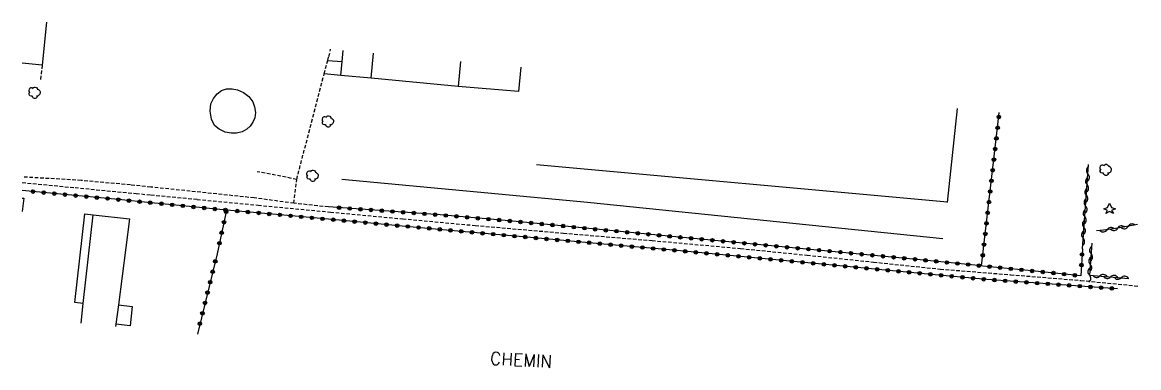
# Model space of a CAD drawing. Header units: millimetres. Extents: x 105000 to 106000, y 138000 to 138784.
# Drawn here: x 105000 to 105156.4, y 138030 to 138078.4 of the extents above; entities that cross this region are included whole.
import ezdxf
from ezdxf.enums import TextEntityAlignment as Align

# ---------------------------------------------------------------- set-up
doc = ezdxf.new("R2010")
doc.units = ezdxf.units.MM
doc.linetypes.add('DASHED', pattern=[0.75, 0.5, -0.25])
doc.layers.get('0').update_dxf_attribs({"linetype": 'CONTINUOUS'})
for name, color, linetype in [('W0017', 7, 'CONTINUOUS'), ('W0070', 7, 'DASHED'), ('W0101', 7, 'CONTINUOUS'), ('W0104', 1, 'CONTINUOUS'), ('W0112', 1, 'DASHED'), ('W0300', 7, 'CONTINUOUS'), ('W0303', 7, 'CONTINUOUS'), ('W0310', 3, 'CONTINUOUS'), ('W0323', 7, 'CONTINUOUS'), ('W0515', 5, 'CONTINUOUS'), ('W0989', 7, 'CONTINUOUS')]:
    doc.layers.add(name, color=color, linetype=linetype)
doc.styles.get("Standard").update_dxf_attribs({"font": 'romans.shx', "width": 0.85})

# ---------------------------------------------------------------- blocks, each defined once
blk = doc.blocks.new('T300')
for p, q in [((-0.8, 0.51), (-0.86, 0.34)), ((-0.86, 0.34), (-0.86, 0.17)), ((-0.86, 0.17), (-0.74, 0.06)), ((-0.69, 0.63), (-0.8, 0.51)), ((-0.8, -0.06), (-0.74, 0.06)), ((-0.74, 0.06), (-0.69, 0.11)), ((-0.57, 0.69), (-0.69, 0.63)), ((-0.46, 0.69), (-0.57, 0.69)), ((-0.29, 0.63), (-0.46, 0.69)), ((-0.29, 0.63), (-0.17, 0.74)), ((-0.23, 0.57), (-0.29, 0.63)), ((-0.17, 0.74), (-0.06, 0.8)), ((-0.06, 0.8), (0.06, 0.8)), ((0.06, 0.8), (0.23, 0.74)), ((0.23, 0.74), (0.34, 0.63)), ((0.34, 0.63), (0.4, 0.51)), ((0.46, 0.46), (0.34, 0.46)), ((0.4, 0.51), (0.4, 0.46)), ((0.57, 0.4), (0.46, 0.46)), ((0.57, 0.4), (0.69, 0.29)), ((0.69, 0.29), (0.74, 0.17)), ((0.74, 0.06), (0.69, -0.17)), ((0.74, 0.17), (0.74, 0.06)), ((-0.8, -0.17), (-0.8, -0.06)), ((-0.8, -0.23), (-0.8, -0.17)), ((-0.74, -0.34), (-0.8, -0.23)), ((-0.69, -0.4), (-0.74, -0.34)), ((-0.51, -0.46), (-0.69, -0.4)), ((-0.4, -0.46), (-0.51, -0.46)), ((-0.4, -0.46), (-0.34, -0.46)), ((-0.34, -0.46), (-0.34, -0.4)), ((-0.34, -0.51), (-0.34, -0.46)), ((-0.29, -0.63), (-0.34, -0.51)), ((-0.17, -0.74), (-0.29, -0.63)), ((-0.06, -0.8), (-0.17, -0.74)), ((0.06, -0.8), (-0.06, -0.8)), ((0.17, -0.74), (0.06, -0.8)), ((0.23, -0.69), (0.17, -0.74)), ((0.29, -0.46), (0.23, -0.46)), ((0.29, -0.63), (0.23, -0.69)), ((0.46, -0.4), (0.29, -0.46)), ((0.34, -0.51), (0.29, -0.63)), ((0.34, -0.51), (0.34, -0.46)), ((0.57, -0.34), (0.46, -0.4)), ((0.63, -0.29), (0.57, -0.34)), ((0.69, -0.17), (0.63, -0.29))]:
    blk.add_line(p, q)
blk = doc.blocks.new('T303')
for p, q in [((-0.77, 0), (-0.28, 0.21)), ((-0.28, -0.21), (-0.77, 0)), ((-0.28, 0.21), (0, 0.83)), ((0, 0.83), (0.28, 0.21)), ((0.28, 0.21), (0.83, 0)), ((0.83, 0), (0.28, -0.21)), ((-0.49, -0.63), (-0.28, -0.21)), ((0, -0.35), (-0.49, -0.63)), ((0.56, -0.63), (0, -0.35)), ((0.28, -0.21), (0.56, -0.63))]:
    blk.add_line(p, q)
blk = doc.blocks.new('t323o')
at = {"color": 0, "linetype": 'Continuous'}
for radius in [0.25, 0.15]:
    blk.add_circle((0, 0), radius, dxfattribs=at)
blk = doc.blocks.new('t310o')
at = {"color": 0, "linetype": 'Continuous'}
for centre, start, end in [((-0.5, 0.38), 216.8699, 323.1304), ((0.5, -0.37), 36.8699, 143.1303)]:
    blk.add_arc(centre, 0.625, start, end, dxfattribs=at)

msp = doc.modelspace()

# ---------------------------------------------------------------- linework, layer by layer
at = {"layer": 'W0017'}
msp.add_lwpolyline([(105069.82, 138072.1), (105069.52, 138068.68), (105061.06, 138069.42)], dxfattribs=at)
at = {"layer": 'W0070'}
for points in [[(105000, 138055.93), (105007.38, 138055.22), (105015.93, 138054.4), (105018, 138054.2)], [(105018, 138054.2), (105024.48, 138053.58), (105033.02, 138052.76), (105043.16, 138051.8), (105053.29, 138050.85), (105063.43, 138049.92), (105075.82, 138048.84), (105088.21, 138047.8), (105100.6, 138046.69), (105109.93, 138045.75), (105119.25, 138044.78), (105128.57, 138043.8), (105138.43, 138043.01), (105148.29, 138042.21), (105156.38, 138041.41)]]:
    msp.add_lwpolyline(points, dxfattribs=at)
at = {"layer": 'W0101'}
msp.add_lwpolyline([(105061.38, 138072.9), (105061.06, 138069.42), (105048.86, 138070.55), (105049.18, 138074.06)], dxfattribs=at)
at = {"layer": 'W0104'}
for points in [[(105003.4, 138078.4), (105002.8, 138072.38), (105000, 138072.66)], [(105048.86, 138070.55), (105044.61, 138070.95), (105044.8, 138072.89), (105044.94, 138074.46)], [(105042.78, 138073.03), (105044.8, 138072.89)], [(105044.61, 138070.95), (105042.29, 138071.19)], [(105000, 138053.75), (105000.2, 138053.73), (105000, 138051.88)], [(105008.53, 138038.97), (105007.35, 138039.1), (105008.76, 138051.53), (105009.92, 138051.4)], [(105008.23, 138036.21), (105008.53, 138038.97), (105009.92, 138051.4), (105015.01, 138050.83), (105013.46, 138038.78), (105013.11, 138036.07), (105013.07, 138035.76)], [(105013.46, 138038.78), (105015.38, 138038.57), (105015.09, 138035.85), (105013.11, 138036.07)]]:
    msp.add_lwpolyline(points, dxfattribs=at)
at = {"layer": 'W0112'}
for points in [[(105038.43, 138056.38), (105042.29, 138071.19), (105042.78, 138073.03), (105042.93, 138073.61)], [(105042.93, 138073.61), (105043.19, 138074.63)], [(105002.8, 138072.38), (105002.52, 138070.3)], [(105018, 138055.3), (105015.13, 138055.6), (105008.23, 138056.22), (105000, 138056.72)], [(105038.43, 138056.38), (105032.91, 138057.45)], [(105042.87, 138052.51), (105038.04, 138053.03), (105038.43, 138056.38)], [(105032.47, 138053.78), (105018, 138055.3)], [(105038.04, 138053.03), (105032.47, 138053.78)]]:
    msp.add_lwpolyline(points, dxfattribs=at)
at = {"layer": 'W0300'}
for points in [[(105130.95, 138066.31), (105129.57, 138053.15)], [(105129.6, 138053.18), (105072.02, 138058.41)], [(105128.93, 138048.03), (105079.15, 138053.15), (105044.77, 138056.35)]]:
    msp.add_lwpolyline(points, dxfattribs=at)
at = {"layer": 'W0310'}
for points in [[(105148.49, 138046.65), (105149.37, 138058.47)], [(105156.2, 138050.06), (105154.96, 138049.8), (105153.47, 138049.54), (105152.47, 138049.4), (105151.46, 138049.27), (105150.46, 138049.15)], [(105149.83, 138047.45), (105149.47, 138042.95), (105154.99, 138042.5), (105154.99, 138042.5)]]:
    msp.add_lwpolyline(points, dxfattribs=at)
at = {"layer": 'W0323'}
for points in [[(105136.62, 138063.64), (105136.85, 138065.75)], [(105134.37, 138044.25), (105136.62, 138063.64)], [(105018, 138053.1), (105013.48, 138053.54), (105005.91, 138054.26), (105000, 138054.81)], [(105028.62, 138052.07), (105021.05, 138052.81), (105018, 138053.1)], [(105028.62, 138052.07), (105027.29, 138045.96)], [(105153.4, 138041.03), (105153.4, 138041.03), (105153.4, 138041.03), (105135.1, 138042.34), (105135.1, 138042.34), (105126.86, 138043.11), (105114.98, 138044.22), (105103.09, 138045.33), (105091.2, 138046.43), (105081.48, 138047.31), (105071.75, 138048.17), (105062.03, 138049.04), (105053.22, 138049.84), (105044.41, 138050.64), (105035.6, 138051.44), (105028.62, 138052.07)], [(105148.28, 138042.86), (105141.43, 138043.55), (105134.57, 138044.23), (105134.37, 138044.25), (105127.72, 138044.91), (105114.84, 138046.14), (105101.97, 138047.35), (105089.09, 138048.54), (105078.9, 138049.52), (105068.71, 138050.5), (105058.51, 138051.39), (105053.3, 138051.78), (105048.08, 138052.14), (105042.87, 138052.51)], [(105148.49, 138046.65), (105148.28, 138042.86)], [(105027.29, 138045.96), (105024.52, 138034.69)]]:
    msp.add_lwpolyline(points, dxfattribs=at)
at = {"layer": 'W0515'}
msp.add_lwpolyline([(105031.47, 138063.41), (105030.8, 138063.06), (105030.02, 138062.87), (105029.26, 138062.84), (105028.41, 138063.02), (105027.58, 138063.41), (105026.94, 138063.94), (105026.48, 138064.84), (105026.29, 138065.96), (105026.41, 138066.99), (105026.76, 138067.71), (105027.29, 138068.39), (105027.92, 138068.85), (105028.62, 138069.05), (105029.41, 138069.07), (105030.15, 138068.95), (105030.98, 138068.57), (105031.74, 138067.98), (105032.28, 138067.26), (105032.54, 138066.56), (105032.64, 138065.77), (105032.56, 138065.02), (105032.31, 138064.42), (105031.93, 138063.86)], close=True, dxfattribs=at)

# ---------------------------------------------------------------- block references
at = {"layer": 'W0300', "rotation": 359.9999899820874}
for p in [(105001.75, 138068.51), (105042.85, 138064.48), (105040.69, 138056.86), (105151.8, 138057.7)]:
    msp.add_blockref('T300', p, dxfattribs=at)
at = {"layer": 'W0303', "rotation": 359.9999899820874}
msp.add_blockref('T303', (105152.29, 138052.23), dxfattribs=at)
at = {"layer": 'W0310'}
for p, rotation in [((105149.27, 138057.12), 85.73556167821097), ((105149.16, 138055.63), 85.73556167821097), ((105149.05, 138054.13), 85.73556167821097), ((105148.94, 138052.64), 85.73556167821097), ((105148.83, 138051.14), 85.73556167821097), ((105148.72, 138049.65), 85.73556167821097), ((105151.95, 138049.33), 187.0969198551261), ((105153.43, 138049.54), 188.1861882621912), ((105154.91, 138049.79), 190.0211059819765), ((105148.6, 138048.15), 85.73556167821097), ((105149.71, 138045.96), 265.4923341470474), ((105149.59, 138044.46), 265.4923341470474), ((105149.47, 138042.97), 265.4923341470474), ((105150.95, 138042.83), 355.284895434918), ((105152.44, 138042.7), 355.284895434918), ((105153.94, 138042.58), 355.284895434918)]:
    msp.add_blockref('t310o', p, dxfattribs=dict(at, rotation=rotation))
at = {"layer": 'W0323'}
for p, rotation in [((105136.79, 138065.13), 83.73559400729951), ((105136.62, 138063.62), 83.35961923988874), ((105136.45, 138062.13), 83.35961923988874), ((105136.27, 138060.64), 83.35961923988874), ((105136.1, 138059.15), 83.35961923988874), ((105135.93, 138057.66), 83.35961923988874), ((105135.75, 138056.17), 83.35961923988874), ((105001.49, 138054.67), 174.700147924432), ((105002.99, 138054.53), 174.700147924432), ((105004.48, 138054.39), 174.700147924432), ((105005.97, 138054.25), 174.5518101314435), ((105007.47, 138054.11), 174.5518101314435), ((105135.58, 138054.68), 83.35961923988874), ((105008.96, 138053.97), 174.5518101314435), ((105010.45, 138053.83), 174.5518101314435), ((105011.95, 138053.69), 174.5518101314435), ((105013.44, 138053.54), 174.5518101314435), ((105014.93, 138053.4), 174.4651679382271), ((105016.43, 138053.25), 174.4651679382271), ((105017.92, 138053.11), 174.4651679382271), ((105019.49, 138052.96), 174.4718590939229), ((105020.99, 138052.81), 174.4718590939229), ((105022.48, 138052.67), 174.4685891329877), ((105135.41, 138053.19), 83.35961923988874), ((105023.97, 138052.52), 174.4685891329877), ((105025.47, 138052.38), 174.4685891329877), ((105026.96, 138052.23), 174.4685891329877), ((105028.45, 138052.09), 174.4685891329877), ((105028.56, 138051.83), 257.7515838089503), ((105030.11, 138051.94), 174.8381145827167), ((105031.6, 138051.8), 174.8381145827167), ((105033.1, 138051.67), 174.8381145827167), ((105034.59, 138051.53), 174.8381145827167), ((105036.09, 138051.4), 174.7979473716571), ((105037.58, 138051.26), 174.7979473716571), ((105039.07, 138051.13), 174.7979473716571), ((105040.57, 138050.99), 174.7979473716571), ((105044.37, 138052.4), 175.9846732552142), ((105045.86, 138052.3), 175.9846732552142), ((105047.36, 138052.19), 175.9846732552142), ((105048.85, 138052.09), 175.9737384493232), ((105050.35, 138051.98), 175.9737384493232), ((105051.85, 138051.88), 175.9737384493232), ((105053.34, 138051.77), 175.7097535166563), ((105054.84, 138051.66), 175.7097535166563), ((105056.33, 138051.55), 175.7097535166563), ((105057.83, 138051.44), 175.7097535166563), ((105059.33, 138051.32), 175.0462592776472), ((105060.82, 138051.19), 175.0462592776472), ((105062.31, 138051.06), 175.0462592776472), ((105135.23, 138051.7), 83.35961923988874), ((105028.25, 138050.36), 257.7515838089503), ((105042.06, 138050.85), 174.7979473716571), ((105043.56, 138050.72), 174.7979473716571), ((105045.05, 138050.58), 174.7979473714779), ((105046.54, 138050.45), 174.7979473714779), ((105048.04, 138050.31), 174.7979473714779), ((105049.53, 138050.17), 174.7979473714779), ((105051.02, 138050.04), 174.7979473714779), ((105052.52, 138049.9), 174.7979473714779), ((105054.01, 138049.77), 174.8237514777133), ((105055.51, 138049.63), 174.8237514777133), ((105057, 138049.5), 174.8237514777133), ((105063.81, 138050.93), 175.0462592776472), ((105065.3, 138050.8), 175.0462592776472), ((105066.8, 138050.67), 175.0462592776472), ((105068.29, 138050.54), 175.0462592776472), ((105069.79, 138050.4), 174.5177466944594), ((105071.28, 138050.26), 174.5177466944594), ((105072.77, 138050.11), 174.5177466944594), ((105074.26, 138049.97), 174.5177466944594), ((105075.76, 138049.83), 174.5177466944594), ((105077.25, 138049.68), 174.5177466944594), ((105078.74, 138049.54), 174.5177466944594), ((105135.06, 138050.21), 83.35961923988874), ((105027.93, 138048.9), 257.7515838089503), ((105058.49, 138049.36), 174.8237514777133), ((105059.99, 138049.22), 174.8237514777133), ((105061.48, 138049.09), 174.8237514777133), ((105062.98, 138048.96), 174.8932418075172), ((105064.47, 138048.82), 174.8932418075172), ((105065.96, 138048.69), 174.8932418075172), ((105067.46, 138048.55), 174.8932418075172), ((105068.95, 138048.42), 174.8932418075172), ((105070.45, 138048.29), 174.8932418075172), ((105071.94, 138048.15), 174.9229901108506), ((105073.43, 138048.02), 174.9229901108506), ((105074.93, 138047.89), 174.9229901108506), ((105080.24, 138049.39), 174.49599864873), ((105081.73, 138049.25), 174.49599864873), ((105083.22, 138049.11), 174.49599864873), ((105084.72, 138048.96), 174.49599864873), ((105086.21, 138048.82), 174.49599864873), ((105087.7, 138048.68), 174.49599864873), ((105089.2, 138048.53), 174.6892501181818), ((105090.69, 138048.39), 174.6892501181818), ((105092.18, 138048.25), 174.6892501181818), ((105093.68, 138048.12), 174.6892501181818), ((105095.17, 138047.98), 174.6892501181818), ((105096.66, 138047.84), 174.6892501181818), ((105134.89, 138048.72), 83.35961923988874), ((105027.61, 138047.43), 257.7515838089503), ((105076.42, 138047.76), 174.9229901108506), ((105077.92, 138047.62), 174.9229901108506), ((105079.41, 138047.49), 174.9229901108506), ((105080.9, 138047.36), 174.9229901108506), ((105082.4, 138047.22), 174.8576446246144), ((105083.89, 138047.09), 174.8576446246144), ((105085.39, 138046.96), 174.8576446246144), ((105086.88, 138046.82), 174.8576446246144), ((105088.37, 138046.69), 174.8576446246144), ((105089.87, 138046.55), 174.8576446246144), ((105091.36, 138046.42), 174.7230161457857), ((105092.86, 138046.28), 174.7230161457857), ((105098.16, 138047.7), 174.6892501181818), ((105099.65, 138047.56), 174.6892501181818), ((105101.14, 138047.42), 174.6892501181818), ((105102.64, 138047.28), 174.6671941663267), ((105104.13, 138047.14), 174.6671941663267), ((105105.62, 138047), 174.6671941663267), ((105107.12, 138046.86), 174.6671941663267), ((105108.61, 138046.72), 174.6671941663267), ((105110.11, 138046.59), 174.6671941663267), ((105111.6, 138046.45), 174.6671941663267), ((105113.09, 138046.31), 174.6671941663267), ((105134.71, 138047.23), 83.35961923988874), ((105027.02, 138044.88), 256.1781236784465), ((105094.35, 138046.14), 174.7230161457857), ((105095.84, 138046), 174.7230161457857), ((105097.34, 138045.87), 174.7230161457857), ((105098.83, 138045.73), 174.7230161457857), ((105100.32, 138045.59), 174.7230161457857), ((105101.82, 138045.45), 174.7230161457857), ((105103.31, 138045.31), 174.6461160430466), ((105104.81, 138045.17), 174.6461160430466), ((105106.3, 138045.03), 174.6461160430466), ((105107.79, 138044.89), 174.6461160430466), ((105109.29, 138044.75), 174.6461160430466), ((105114.59, 138046.17), 174.6671941663267), ((105116.08, 138046.02), 174.5243833119124), ((105117.57, 138045.88), 174.5243833119124), ((105119.07, 138045.74), 174.5243833119124), ((105120.56, 138045.6), 174.5243833119124), ((105122.05, 138045.45), 174.5243833119124), ((105123.54, 138045.31), 174.5243833119124), ((105125.04, 138045.17), 174.5243833119124), ((105126.53, 138045.02), 174.5243833119124), ((105128.02, 138044.88), 174.3491272695831), ((105129.52, 138044.73), 174.3491272695831), ((105134.54, 138045.74), 83.35961923988874), ((105148.45, 138045.85), 266.7884043762508), ((105026.67, 138043.43), 256.1781236784465), ((105110.78, 138044.61), 174.6461160430466), ((105112.27, 138044.47), 174.6461160430466), ((105113.77, 138044.33), 174.6461160430466), ((105115.26, 138044.19), 174.6408897942921), ((105116.75, 138044.05), 174.6408897942921), ((105118.25, 138043.91), 174.6408897942921), ((105119.74, 138043.77), 174.6408897942921), ((105121.23, 138043.63), 174.6408897942921), ((105122.73, 138043.49), 174.6408897942921), ((105124.22, 138043.35), 174.6408897942921), ((105125.71, 138043.21), 174.6408897942921), ((105131.01, 138044.58), 174.3491272695831), ((105132.5, 138044.44), 174.3491272695831), ((105134, 138044.29), 174.3491272695831), ((105135.49, 138044.14), 174.2852691467312), ((105136.98, 138043.99), 174.2852691467312), ((105138.47, 138043.84), 174.2852691467312), ((105139.97, 138043.69), 174.2852691467312), ((105141.46, 138043.54), 174.2761644504443), ((105142.95, 138043.39), 174.2761644504443), ((105144.44, 138043.24), 174.2761644504443), ((105148.36, 138044.36), 266.7884043762508), ((105026.31, 138041.97), 256.1781236784465), ((105127.21, 138043.07), 174.6913912342185), ((105128.7, 138042.93), 174.6913912342185), ((105130.19, 138042.8), 174.6913912342185), ((105131.69, 138042.66), 174.6913912342185), ((105133.18, 138042.52), 174.6913912342185), ((105134.67, 138042.38), 174.6913912342185), ((105136.17, 138042.26), 175.9078662877386), ((105137.67, 138042.16), 175.9078662877386), ((105139.16, 138042.05), 175.9078662877386), ((105140.66, 138041.94), 175.9078662877386), ((105142.15, 138041.83), 175.9078662877386), ((105143.65, 138041.73), 175.9078662877386), ((105145.15, 138041.62), 175.9078662877386), ((105145.94, 138043.09), 174.2761644504443), ((105147.43, 138042.94), 174.2761644504443), ((105025.95, 138040.51), 256.1781236784465), ((105146.64, 138041.51), 175.9078662877386), ((105148.14, 138041.41), 175.9078662877386), ((105149.64, 138041.3), 175.9078662877386), ((105151.13, 138041.19), 175.9078662877386), ((105152.63, 138041.09), 175.9078662877386), ((105025.59, 138039.06), 256.1781236784465), ((105025.23, 138037.6), 256.1781236784465), ((105024.87, 138036.14), 256.1781236784465)]:
    msp.add_blockref('t323o', p, dxfattribs=dict(at, rotation=rotation))

# ---------------------------------------------------------------- texts
at = {"layer": 'W0989'}
msp.add_text('CHEMIN', height=1.75, rotation=356.9108, dxfattribs=at).set_placement((105065.52, 138031.3), align=Align.MIDDLE_LEFT)

doc.saveas('drawing.dxf')
